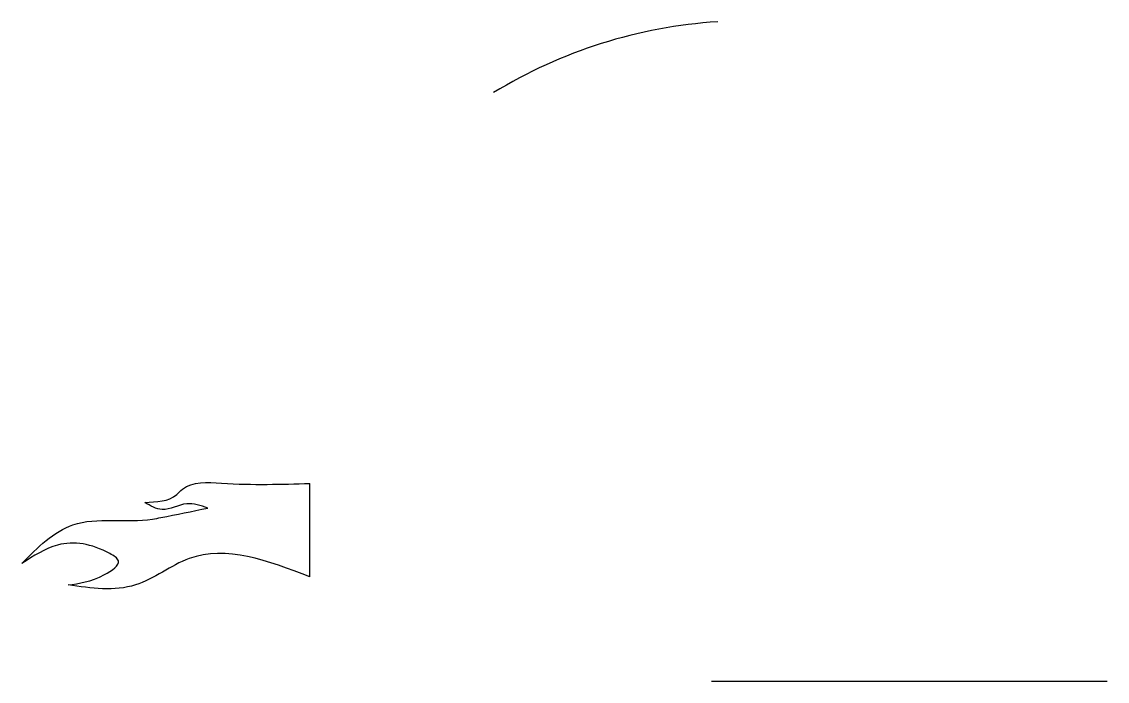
# Model space of a CAD drawing. Header units: millimetres. Extents: x -88 to 113, y 0 to 122.
import ezdxf

# ---------------------------------------------------------------- set-up
doc = ezdxf.new("R2010")
doc.units = ezdxf.units.MM

msp = doc.modelspace()

# ---------------------------------------------------------------- linework, layer by layer
msp.add_line((-34.35, 19.34), (-34.35, 36.62))
msp.add_arc((46.94, 31.51, 13), 90.73, 93.6707, 121.4193)
at = {"extrusion": (0, 1, 0)}
msp.add_arc((-104.74, -181.69), 192.88, 70.3889, 92.5326, dxfattribs=at)
for points in [[(-64.94, 33.1), (-59.02, 34.55), (-57.96, 35.53), (-50.72, 36.65), (-34.35, 36.62)], [(-53.28, 32.04), (-57.17, 32.84), (-61.71, 31.78), (-64.94, 33.1)], [(-87.71, 21.79), (-78.23, 28.96), (-63.49, 30.01), (-61.94, 30.3), (-53.28, 32.04)], [(-79.12, 17.83), (-72.38, 19.75), (-69.81, 22.31), (-71.39, 23.63), (-81.06, 25.21), (-87.71, 21.79)], [(-34.35, 19.34), (-56.73, 22.71), (-66.66, 17.83), (-79.12, 17.83)]]:
    msp.add_spline(points, degree=3)

doc.saveas('drawing.dxf')
